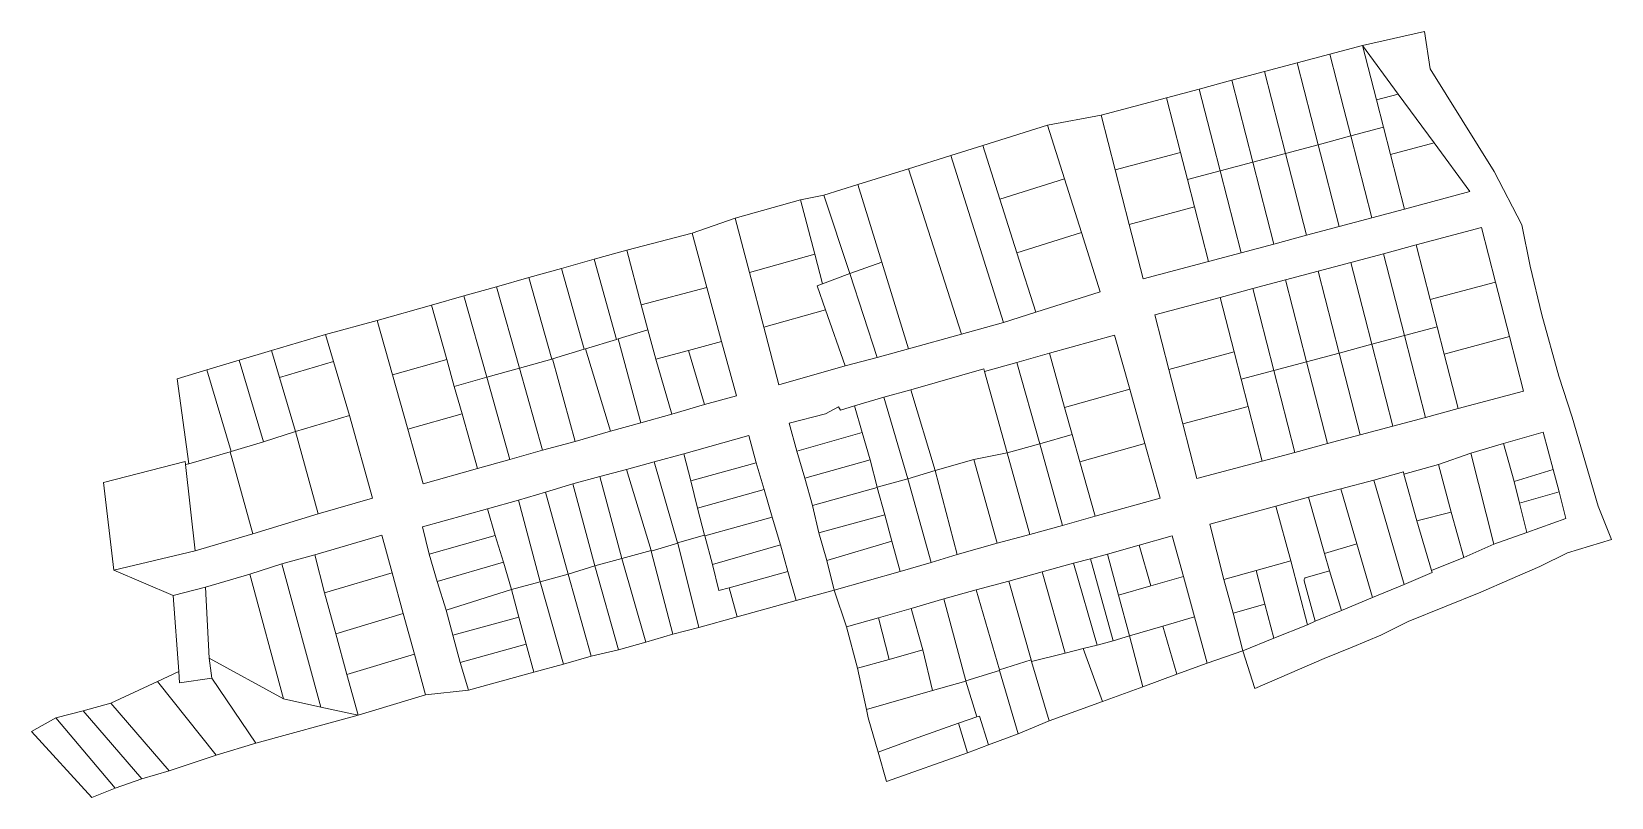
# Model space of a CAD drawing. Header units: metres. Extents: x 503192 to 503752, y 8081614 to 8081886.
import ezdxf

# ---------------------------------------------------------------- set-up
doc = ezdxf.new("R2010")
doc.units = ezdxf.units.M
doc.layers.add('IMOVEIS', color=2, linetype='Continuous', lineweight=0)
doc.layers.add('PERIMETRO', color=1, linetype='Continuous', lineweight=0)

msp = doc.modelspace()

# ---------------------------------------------------------------- linework, layer by layer
at = {"layer": 'IMOVEIS'}
for points in [[(503652.51, 8081878.37), (503657.48, 8081859), (503659.97, 8081849.32), (503648.38, 8081846.21), (503645.89, 8081855.9), (503640.91, 8081875.27)], [(503664.1, 8081881.48), (503669.07, 8081862.1), (503671.56, 8081852.42), (503659.97, 8081849.32), (503657.48, 8081859), (503652.51, 8081878.37)], [(503669.07, 8081862.1), (503664.1, 8081881.48), (503676.8, 8081864.17)], [(503640.91, 8081875.27), (503645.89, 8081855.9), (503648.38, 8081846.21), (503636.78, 8081843.11), (503634.3, 8081852.8), (503629.32, 8081872.17)], [(503617.73, 8081869.07), (503622.7, 8081849.7), (503625.19, 8081840.01), (503613.6, 8081836.91), (503611.11, 8081846.6), (503606.13, 8081865.97)], [(503629.32, 8081872.17), (503634.3, 8081852.8), (503636.78, 8081843.11), (503625.19, 8081840.01), (503622.7, 8081849.7), (503617.73, 8081869.07)], [(503576.33, 8081837.29), (503571.3, 8081856.65), (503594.54, 8081862.87), (503599.52, 8081843.5)], [(503606.13, 8081865.97), (503611.11, 8081846.6), (503613.6, 8081836.91), (503602, 8081833.81), (503599.52, 8081843.5), (503594.54, 8081862.87)], [(503674.05, 8081842.73), (503671.56, 8081852.42), (503669.07, 8081862.1), (503676.8, 8081864.17), (503689.51, 8081846.87)], [(503529.35, 8081845.96), (503552.24, 8081853.19), (503558.26, 8081834.12), (503535.38, 8081826.89)], [(503659.97, 8081849.32), (503671.56, 8081852.42), (503674.05, 8081842.73), (503679.01, 8081823.35), (503667.43, 8081820.26), (503662.46, 8081839.63)], [(503517.91, 8081842.35), (503529.35, 8081845.96), (503535.38, 8081826.89), (503541.41, 8081807.82), (503548.07, 8081786.75), (503536.62, 8081783.13)], [(503636.78, 8081843.11), (503648.38, 8081846.21), (503650.86, 8081836.53), (503655.84, 8081817.16), (503644.25, 8081814.05)], [(503648.38, 8081846.21), (503659.97, 8081849.32), (503662.46, 8081839.63), (503667.43, 8081820.26), (503655.84, 8081817.16), (503650.86, 8081836.53)], [(503674.05, 8081842.73), (503689.51, 8081846.87), (503702.21, 8081829.56), (503679.01, 8081823.35)], [(503521.74, 8081778.99), (503502.95, 8081837.69), (503517.91, 8081842.35), (503536.62, 8081783.13)], [(503581.31, 8081817.92), (503576.33, 8081837.29), (503599.52, 8081843.5), (503602, 8081833.81), (503604.49, 8081824.12)], [(503613.6, 8081836.91), (503625.19, 8081840.01), (503632.64, 8081810.95), (503621.05, 8081807.85), (503616.08, 8081827.23)], [(503625.19, 8081840.01), (503636.78, 8081843.11), (503644.25, 8081814.05), (503632.64, 8081810.95)], [(503502.94, 8081773.75), (503493.5, 8081804.5), (503484.95, 8081832.08), (503502.95, 8081837.69), (503521.74, 8081778.99)], [(503535.38, 8081826.89), (503558.26, 8081834.12), (503564.29, 8081815.05), (503541.41, 8081807.82)], [(503602, 8081833.81), (503613.6, 8081836.91), (503616.08, 8081827.23), (503621.05, 8081807.85), (503609.47, 8081804.75), (503604.49, 8081824.12)], [(503464.53, 8081826.66), (503472.86, 8081828.32), (503482.03, 8081800.47), (503472.36, 8081796.88), (503469.62, 8081807.32)], [(503493.5, 8081804.5), (503482.03, 8081800.47), (503472.86, 8081828.32), (503484.95, 8081832.08)], [(503446.51, 8081800.83), (503441.42, 8081820.18), (503464.53, 8081826.66), (503469.62, 8081807.32)], [(503604.49, 8081824.12), (503609.47, 8081804.75), (503586.28, 8081798.55), (503581.31, 8081817.92)], [(503683.14, 8081810.62), (503706.32, 8081816.83), (503711.3, 8081797.45), (503688.11, 8081791.25)], [(503407.99, 8081789.42), (503402.9, 8081808.76), (503426.11, 8081814.86), (503431.35, 8081795.56)], [(503541.41, 8081807.82), (503564.29, 8081815.05), (503570.95, 8081793.98), (503548.07, 8081786.75)], [(503399.29, 8081777.1), (503388.2, 8081773.73), (503387.81, 8081773.61), (503379.73, 8081802.28), (503391.28, 8081805.53)], [(503410.34, 8081780.46), (503399.84, 8081777.27), (503399.29, 8081777.1), (503391.28, 8081805.53), (503402.9, 8081808.76), (503407.99, 8081789.42)], [(503469.62, 8081807.32), (503472.36, 8081796.88), (503470.44, 8081796.17), (503473.44, 8081787.62), (503451.6, 8081781.49), (503446.51, 8081800.83)], [(503679.01, 8081778.46), (503667.41, 8081775.36), (503664.93, 8081785.05), (503659.95, 8081804.42), (503671.54, 8081807.52)], [(503690.6, 8081781.56), (503679.01, 8081778.46), (503671.54, 8081807.52), (503683.14, 8081810.62), (503688.11, 8081791.25)], [(503387.81, 8081773.61), (503376.52, 8081770.18), (503376.32, 8081770.13), (503368.18, 8081799.02), (503379.73, 8081802.28)], [(503470.44, 8081796.17), (503472.36, 8081796.88), (503482.03, 8081800.47), (503491.79, 8081770.63), (503480.43, 8081767.69), (503473.44, 8081787.62)], [(503491.79, 8081770.63), (503482.03, 8081800.47), (503493.5, 8081804.5), (503502.94, 8081773.75)], [(503655.82, 8081772.26), (503644.23, 8081769.16), (503636.77, 8081798.22), (503648.36, 8081801.32)], [(503667.41, 8081775.36), (503655.82, 8081772.26), (503648.36, 8081801.32), (503659.95, 8081804.42), (503664.93, 8081785.05)], [(503364.77, 8081766.87), (503353.22, 8081763.64), (503345.08, 8081792.51), (503356.63, 8081795.77)], [(503376.32, 8081770.13), (503364.77, 8081766.87), (503356.63, 8081795.77), (503368.18, 8081799.02)], [(503407.99, 8081789.42), (503431.35, 8081795.56), (503436.57, 8081776.35), (503424.8, 8081773.21), (503413.24, 8081770.12), (503410.34, 8081780.46)], [(503625.17, 8081795.12), (503632.63, 8081766.06), (503621.04, 8081762.96), (503618.55, 8081772.64), (503613.58, 8081792.02)], [(503632.63, 8081766.06), (503625.17, 8081795.12), (503636.77, 8081798.22), (503644.23, 8081769.16)], [(503688.11, 8081791.25), (503711.3, 8081797.45), (503716.27, 8081778.08), (503693.09, 8081771.88), (503690.6, 8081781.56)], [(503319.72, 8081764.51), (503314.28, 8081783.83), (503333.53, 8081789.26), (503338.97, 8081769.94)], [(503333.53, 8081789.26), (503345.08, 8081792.51), (503353.22, 8081763.64), (503341.67, 8081760.38), (503338.97, 8081769.94)], [(503595.37, 8081766.44), (503590.39, 8081785.82), (503613.58, 8081792.02), (503618.55, 8081772.64)], [(503480.43, 8081767.69), (503456.88, 8081760.93), (503451.6, 8081781.49), (503473.44, 8081787.62)], [(503276.78, 8081773.12), (503295.95, 8081778.81), (503298.79, 8081769.23), (503279.62, 8081763.53)], [(503397.09, 8081744.47), (503388.2, 8081773.73), (503399.29, 8081777.1), (503399.84, 8081777.27), (503407.84, 8081747.46)], [(503407.84, 8081747.46), (503399.84, 8081777.27), (503410.34, 8081780.46), (503413.24, 8081770.12), (503418.84, 8081750.57)], [(503418.84, 8081750.57), (503407.84, 8081747.46), (503399.84, 8081777.27), (503410.34, 8081780.46), (503413.24, 8081770.12)], [(503558.34, 8081752.91), (503552.95, 8081772.17), (503576.06, 8081778.64), (503581.45, 8081759.38)], [(503667.41, 8081775.36), (503679.01, 8081778.46), (503686.47, 8081749.41), (503674.88, 8081746.3)], [(503679.01, 8081778.46), (503690.6, 8081781.56), (503693.09, 8081771.88), (503698.06, 8081752.51), (503686.47, 8081749.41)], [(503693.09, 8081771.88), (503716.27, 8081778.08), (503721.25, 8081758.71), (503698.06, 8081752.51)], [(503276.78, 8081773.12), (503279.62, 8081763.53), (503285.32, 8081744.36), (503273.89, 8081740.78), (503265.27, 8081769.7)], [(503384.52, 8081740.85), (503376.52, 8081770.18), (503387.81, 8081773.61), (503388.2, 8081773.73), (503397.09, 8081744.47)], [(503418.84, 8081750.57), (503413.24, 8081770.12), (503424.8, 8081773.21), (503430.47, 8081753.99)], [(503424.8, 8081773.21), (503436.57, 8081776.35), (503441.89, 8081757.07), (503430.47, 8081753.99)], [(503552.95, 8081772.17), (503558.34, 8081752.91), (503561.03, 8081743.28), (503549.48, 8081740.05), (503541.39, 8081768.94)], [(503623.53, 8081753.27), (503600.34, 8081747.07), (503595.37, 8081766.44), (503618.55, 8081772.64), (503621.04, 8081762.96)], [(503644.23, 8081769.16), (503655.82, 8081772.26), (503663.28, 8081743.2), (503651.69, 8081740.1)], [(503674.88, 8081746.3), (503663.28, 8081743.2), (503655.82, 8081772.26), (503667.41, 8081775.36)], [(503262.41, 8081737.28), (503262.11, 8081737.19), (503247.4, 8081732.96), (503243.22, 8081763.15), (503253.77, 8081766.29)], [(503262.41, 8081737.28), (503253.77, 8081766.29), (503265.27, 8081769.7), (503273.89, 8081740.78)], [(503279.62, 8081763.53), (503298.79, 8081769.23), (503304.49, 8081750.05), (503285.32, 8081744.36)], [(503341.67, 8081760.38), (503344.4, 8081750.69), (503325.15, 8081745.26), (503319.72, 8081764.51), (503338.97, 8081769.94)], [(503372.98, 8081737.73), (503361.43, 8081734.47), (503353.22, 8081763.64), (503364.77, 8081766.87)], [(503384.52, 8081740.85), (503372.98, 8081737.73), (503364.77, 8081766.87), (503376.32, 8081770.13), (503376.52, 8081770.18)], [(503503.75, 8081759.23), (503529.61, 8081766.62), (503529.85, 8081765.72), (503537.92, 8081736.82), (503526.09, 8081734.49), (503512.43, 8081730.51)], [(503549.48, 8081740.05), (503537.92, 8081736.82), (503529.85, 8081765.72), (503541.39, 8081768.94)], [(503621.04, 8081762.96), (503632.63, 8081766.06), (503640.1, 8081737), (503628.5, 8081733.9), (503623.53, 8081753.27)], [(503644.23, 8081769.16), (503651.69, 8081740.1), (503640.1, 8081737), (503632.63, 8081766.06)], [(503361.43, 8081734.47), (503349.88, 8081731.22), (503344.4, 8081750.69), (503341.67, 8081760.38), (503353.22, 8081763.64)], [(503502.62, 8081727.63), (503491.76, 8081724.65), (503489.28, 8081734.33), (503486.48, 8081744.04), (503483.73, 8081753.49), (503494.14, 8081756.58)], [(503512.43, 8081730.51), (503502.62, 8081727.63), (503494.14, 8081756.58), (503503.75, 8081759.23)], [(503558.34, 8081752.91), (503581.45, 8081759.38), (503586.84, 8081740.12), (503563.73, 8081733.65), (503561.03, 8081743.28)], [(503293.33, 8081715.16), (503285.32, 8081744.36), (503304.49, 8081750.05), (503312.59, 8081720.78)], [(503344.4, 8081750.69), (503349.88, 8081731.22), (503330.63, 8081725.8), (503325.15, 8081745.26)], [(503486.48, 8081744.04), (503463.31, 8081737.44), (503460.56, 8081747.31), (503473.45, 8081750.67), (503478.05, 8081753.2), (503478.83, 8081751.99), (503483.73, 8081753.49)], [(503628.5, 8081733.9), (503605.32, 8081727.7), (503600.34, 8081747.07), (503623.53, 8081753.27)], [(503270.18, 8081708.05), (503262.11, 8081737.19), (503262.41, 8081737.28), (503273.89, 8081740.78), (503285.32, 8081744.36), (503293.33, 8081715.16)], [(503486.48, 8081744.04), (503489.28, 8081734.33), (503466.06, 8081727.8), (503463.31, 8081737.44)], [(503714.2, 8081740.12), (503728.27, 8081744.17), (503731.74, 8081730.85), (503717.93, 8081726.67)], [(503425.6, 8081726.93), (503423.12, 8081736.42), (503446.22, 8081742.97), (503448.83, 8081733.3)], [(503546.03, 8081707.84), (503537.92, 8081736.82), (503549.48, 8081740.05), (503557.58, 8081711.07)], [(503569.14, 8081714.3), (503557.58, 8081711.07), (503549.48, 8081740.05), (503561.03, 8081743.28), (503563.73, 8081733.65)], [(503563.73, 8081733.65), (503586.84, 8081740.12), (503592.25, 8081720.77), (503569.14, 8081714.3)], [(503722.42, 8081708.49), (503710.77, 8081704.38), (503702.52, 8081736.68), (503714.2, 8081740.12), (503717.93, 8081726.67), (503719.79, 8081718.92)], [(503249.72, 8081702.05), (503220.85, 8081695.2), (503217.13, 8081726.25), (503246.14, 8081733.79), (503246.28, 8081732.63)], [(503249.72, 8081702.05), (503246.28, 8081732.63), (503247.4, 8081732.96), (503262.11, 8081737.19), (503270.18, 8081708.05)], [(503412.57, 8081733.58), (503420.96, 8081704.87), (503420.98, 8081704.76), (503411.61, 8081701.86), (503411.54, 8081702.12), (503402.79, 8081730.96)], [(503423.12, 8081736.42), (503425.6, 8081726.93), (503428.06, 8081717.13), (503430.53, 8081707.55), (503420.96, 8081704.87), (503412.57, 8081733.58)], [(503428.06, 8081717.13), (503425.6, 8081726.93), (503448.83, 8081733.3), (503451.7, 8081723.78)], [(503466.06, 8081727.8), (503489.28, 8081734.33), (503491.76, 8081724.65), (503491.8, 8081724.49), (503468.82, 8081718.12)], [(503520.24, 8081700.7), (503512.43, 8081730.51), (503526.09, 8081734.49), (503534.36, 8081704.76)], [(503534.36, 8081704.76), (503526.09, 8081734.49), (503537.92, 8081736.82), (503546.03, 8081707.84)], [(503695.52, 8081715.79), (503683.34, 8081712.73), (503678.77, 8081729.29), (503691.11, 8081732.73)], [(503393.3, 8081728.44), (503401.11, 8081699.34), (503391.57, 8081696.7), (503383.69, 8081725.81)], [(503402.79, 8081730.96), (503411.54, 8081702.12), (503401.11, 8081699.34), (503393.3, 8081728.44)], [(503499.91, 8081694.69), (503497.04, 8081705.51), (503494.56, 8081714.84), (503491.8, 8081724.49), (503491.76, 8081724.65), (503502.62, 8081727.63), (503510.97, 8081697.88)], [(503520.24, 8081700.7), (503510.97, 8081697.88), (503502.62, 8081727.63), (503512.43, 8081730.51)], [(503667.62, 8081685.44), (503662.12, 8081704.49), (503656.35, 8081724.1), (503668.08, 8081727.17), (503678.87, 8081690.11)], [(503678.87, 8081690.11), (503668.08, 8081727.17), (503678.59, 8081730.02), (503678.77, 8081729.29), (503683.34, 8081712.73), (503688.61, 8081695.07), (503688.82, 8081694.37)], [(503731.74, 8081730.85), (503733.92, 8081722.96), (503719.79, 8081718.92), (503717.93, 8081726.67)], [(503374.04, 8081722.91), (503382.05, 8081693.76), (503372.16, 8081691.01), (503364.43, 8081720.02)], [(503383.69, 8081725.81), (503391.57, 8081696.7), (503382.05, 8081693.76), (503374.04, 8081722.91)], [(503430.59, 8081707.35), (503430.53, 8081707.55), (503428.06, 8081717.13), (503451.7, 8081723.78), (503454.46, 8081713.97)], [(503468.82, 8081718.12), (503491.8, 8081724.49), (503494.56, 8081714.84), (503471.08, 8081708.46)], [(503644.93, 8081721.07), (503656.35, 8081724.1), (503662.12, 8081704.49), (503650.6, 8081701.05)], [(503733.92, 8081722.96), (503736.31, 8081713.55), (503722.42, 8081708.49), (503719.79, 8081718.92)], [(503353.44, 8081716.95), (503356.18, 8081707.49), (503332.79, 8081700.81), (503330.33, 8081710.54)], [(503364.43, 8081720.02), (503372.16, 8081691.01), (503361.92, 8081688.25), (503359.09, 8081697.95), (503356.18, 8081707.49), (503353.44, 8081716.95)], [(503614.9, 8081691.87), (503609.84, 8081711.51), (503633.3, 8081717.88), (503638.59, 8081698.47), (503626.38, 8081695.1)], [(503647.33, 8081677.03), (503644.61, 8081675.81), (503638.59, 8081698.47), (503633.3, 8081717.88), (503644.93, 8081721.07), (503650.6, 8081701.05), (503652.34, 8081694.93), (503643.75, 8081692.42), (503643.57, 8081692.29), (503643.39, 8081691.89), (503643.38, 8081691.37)], [(503688.61, 8081695.07), (503683.34, 8081712.73), (503695.52, 8081715.79), (503700.08, 8081699.72)], [(503433.37, 8081697.17), (503430.59, 8081707.35), (503454.46, 8081713.97), (503457.42, 8081704.14)], [(503494.56, 8081714.84), (503497.04, 8081705.51), (503473.9, 8081698.57), (503471.08, 8081708.46)], [(503295.61, 8081687.09), (503292.16, 8081700.65), (503315.99, 8081707.6), (503319.56, 8081694.27)], [(503332.79, 8081700.81), (503356.18, 8081707.49), (503359.09, 8081697.95), (503335.63, 8081691.14)], [(503419.27, 8081672.39), (503411.61, 8081701.86), (503420.98, 8081704.76), (503428.47, 8081674.86)], [(503428.47, 8081674.86), (503420.98, 8081704.76), (503420.96, 8081704.87), (503430.53, 8081707.55), (503430.59, 8081707.35), (503433.37, 8081697.17), (503435.57, 8081687.91), (503439.19, 8081688.92), (503442.09, 8081678.64)], [(503497.04, 8081705.51), (503499.91, 8081694.69), (503476.54, 8081688.1), (503473.9, 8081698.57)], [(503588.93, 8081689.62), (503584.79, 8081704.03), (503596.5, 8081707.3), (503600.51, 8081692.93)], [(503656.64, 8081680.89), (503652.34, 8081694.93), (503650.6, 8081701.05), (503662.12, 8081704.49), (503667.62, 8081685.44)], [(503292.16, 8081700.65), (503295.61, 8081687.09), (503299.58, 8081672.62), (503303.55, 8081658.16), (503307.51, 8081643.69), (503294.28, 8081646.58), (503280.48, 8081697.39)], [(503400.01, 8081666.91), (503391.57, 8081696.7), (503401.11, 8081699.34), (503409.65, 8081669.56)], [(503409.65, 8081669.56), (503401.11, 8081699.34), (503411.54, 8081702.12), (503411.61, 8081701.86), (503419.27, 8081672.39)], [(503457.42, 8081704.14), (503460.05, 8081694.68), (503439.19, 8081688.92), (503435.57, 8081687.91), (503433.37, 8081697.17)], [(503561.52, 8081697.62), (503567.49, 8081699.21), (503575.63, 8081670.11), (503569.92, 8081668.57)], [(503567.49, 8081699.21), (503573.54, 8081700.82), (503577.48, 8081686.28), (503581.41, 8081671.8), (503575.63, 8081670.11)], [(503573.54, 8081700.82), (503584.79, 8081704.03), (503588.93, 8081689.62), (503577.48, 8081686.28)], [(503281.04, 8081649.47), (503254.62, 8081663.98), (503253.37, 8081689.18), (503269.05, 8081693.75)], [(503280.48, 8081697.39), (503294.28, 8081646.58), (503281.04, 8081649.47), (503269.05, 8081693.75)], [(503295.61, 8081687.09), (503319.56, 8081694.27), (503323.52, 8081679.8), (503299.58, 8081672.62)], [(503335.63, 8081691.14), (503359.09, 8081697.95), (503361.92, 8081688.25), (503338.73, 8081680.93)], [(503380.45, 8081661.77), (503372.16, 8081691.01), (503382.05, 8081693.76), (503390.26, 8081664.59)], [(503390.26, 8081664.59), (503382.05, 8081693.76), (503391.57, 8081696.7), (503400.01, 8081666.91)], [(503442.09, 8081678.64), (503439.19, 8081688.92), (503460.05, 8081694.68), (503463.01, 8081684.37)], [(503538.58, 8081691.28), (503550.34, 8081694.52), (503558.49, 8081665.65), (503546.61, 8081662.77), (503546.43, 8081663.37)], [(503550.34, 8081694.52), (503561.52, 8081697.62), (503569.92, 8081668.57), (503564.93, 8081667.3), (503558.49, 8081665.65)], [(503629.47, 8081683.12), (503618.14, 8081679.89), (503614.9, 8081691.87), (503626.38, 8081695.1)], [(503632.65, 8081671.05), (503629.47, 8081683.12), (503626.38, 8081695.1), (503638.59, 8081698.47), (503644.61, 8081675.81)], [(503647.33, 8081677.03), (503643.38, 8081691.37), (503643.39, 8081691.89), (503643.57, 8081692.29), (503643.75, 8081692.42), (503652.34, 8081694.93), (503656.64, 8081680.89)], [(503253.37, 8081689.18), (503254.62, 8081663.98), (503255.54, 8081656.8), (503244.12, 8081655.15), (503243.82, 8081659.15), (503241.81, 8081686.17)], [(503361.92, 8081688.25), (503364.58, 8081678.49), (503341.11, 8081672.06), (503338.73, 8081680.93)], [(503369.93, 8081658.91), (503367.15, 8081668.88), (503364.58, 8081678.49), (503361.92, 8081688.25), (503372.16, 8081691.01), (503380.45, 8081661.77)], [(503515.41, 8081684.94), (503526.96, 8081688.18), (503535.19, 8081659.76), (503535.24, 8081659.6), (503523.26, 8081655.86)], [(503535.19, 8081659.76), (503526.96, 8081688.18), (503538.58, 8081691.28), (503546.43, 8081663.37)], [(503600.51, 8081692.93), (503604.43, 8081678.56), (503593.26, 8081675.31), (503581.41, 8081671.8), (503577.48, 8081686.28), (503588.93, 8081689.62)], [(503503.83, 8081681.58), (503515.41, 8081684.94), (503523.26, 8081655.86), (503523.29, 8081655.73), (503511.38, 8081652.4), (503507.96, 8081666.84)], [(503629.47, 8081683.12), (503632.65, 8081671.05), (503621.66, 8081666.51), (503618.14, 8081679.89)], [(503327.49, 8081665.34), (503303.55, 8081658.16), (503299.58, 8081672.62), (503323.52, 8081679.8)], [(503364.58, 8081678.49), (503367.15, 8081668.88), (503343.74, 8081662.41), (503341.11, 8081672.06)], [(503480.91, 8081675.01), (503492.29, 8081678.23), (503496.06, 8081663.5), (503484.84, 8081660.37)], [(503492.29, 8081678.23), (503503.83, 8081681.58), (503507.96, 8081666.84), (503496.06, 8081663.5)], [(503604.43, 8081678.56), (503608.89, 8081662.12), (503598.22, 8081658.19), (503593.26, 8081675.31)], [(503586.16, 8081653.76), (503571.82, 8081648.53), (503564.93, 8081667.3), (503569.92, 8081668.57), (503575.63, 8081670.11), (503581.41, 8081671.8)], [(503593.26, 8081675.31), (503598.22, 8081658.19), (503586.16, 8081653.76), (503581.41, 8081671.8)], [(503331.46, 8081650.87), (503307.51, 8081643.69), (503303.55, 8081658.16), (503327.49, 8081665.34)], [(503367.15, 8081668.88), (503369.93, 8081658.91), (503346.7, 8081652.59), (503343.74, 8081662.41)], [(503487.97, 8081645.74), (503484.84, 8081660.37), (503496.06, 8081663.5), (503507.96, 8081666.84), (503511.38, 8081652.4)], [(503571.82, 8081648.53), (503552.85, 8081641.63), (503546.61, 8081662.77), (503558.49, 8081665.65), (503564.93, 8081667.3)], [(503307.51, 8081643.69), (503271.26, 8081633.75), (503255.54, 8081656.8), (503254.62, 8081663.98), (503281.04, 8081649.47), (503294.28, 8081646.58)], [(503541.88, 8081637.02), (503531.31, 8081633.1), (503528.17, 8081643.37), (503527.19, 8081643.09), (503523.29, 8081655.73), (503523.26, 8081655.86), (503535.24, 8081659.6)], [(503552.85, 8081641.63), (503541.88, 8081637.02), (503535.24, 8081659.6), (503535.19, 8081659.76), (503546.43, 8081663.37), (503546.61, 8081662.77)], [(503240.39, 8081623.96), (503219.7, 8081647.9), (503236.29, 8081655.62), (503257.1, 8081629.45)], [(503236.29, 8081655.62), (503243.82, 8081659.15), (503244.12, 8081655.15), (503255.54, 8081656.8), (503271.26, 8081633.75), (503257.1, 8081629.45)], [(503200.17, 8081642.79), (503221.23, 8081617.77), (503213, 8081614.49), (503191.6, 8081637.9)], [(503221.23, 8081617.77), (503200.17, 8081642.79), (503209.87, 8081645.26), (503230.68, 8081621.06)], [(503230.68, 8081621.06), (503209.87, 8081645.26), (503219.7, 8081647.9), (503240.39, 8081623.96)], [(503531.31, 8081633.1), (503523.82, 8081630.34), (503520.69, 8081640.88), (503527.19, 8081643.09), (503528.17, 8081643.37)], [(503520.69, 8081640.88), (503523.82, 8081630.34), (503495.13, 8081620.12), (503492.11, 8081630.57), (503504.73, 8081635.12), (503514.95, 8081638.81)]]:
    msp.add_lwpolyline(points, close=True, dxfattribs=at)
for points in [[(503563.73, 8081733.65), (503586.84, 8081740.12)], [(503262.41, 8081737.28), (503262.11, 8081737.19)], [(503710.77, 8081704.38), (503700.08, 8081699.72), (503695.52, 8081715.79), (503691.11, 8081732.73), (503702.52, 8081736.68), (503710.77, 8081704.38)], [(503633.3, 8081717.88), (503644.93, 8081721.07)]]:
    msp.add_lwpolyline(points, dxfattribs=at)
at = {"layer": 'PERIMETRO'}
msp.add_lwpolyline([(503664.1, 8081881.48), (503686.05, 8081886.37), (503688.14, 8081873.1), (503710.89, 8081836.73), (503720.64, 8081817.8), (503723.57, 8081803.06), (503727.71, 8081785.85), (503733.81, 8081764.04), (503738.47, 8081749.43), (503747.7, 8081717.89), (503752.46, 8081706.05), (503736.9, 8081701.38), (503727.07, 8081696.48), (503716.43, 8081691.83), (503706.15, 8081687.33), (503680.34, 8081677), (503670.64, 8081672.04), (503660.45, 8081667.87), (503650.44, 8081663.86), (503625.81, 8081653.1), (503621.66, 8081666.51), (503608.89, 8081662.12), (503598.22, 8081658.19), (503586.16, 8081653.76), (503571.82, 8081648.53), (503552.85, 8081641.63), (503541.88, 8081637.02), (503531.31, 8081633.1), (503523.82, 8081630.34), (503495.13, 8081620.12), (503492.11, 8081630.57), (503488.65, 8081642.8), (503487.97, 8081645.74), (503484.84, 8081660.37), (503480.91, 8081675.01), (503476.54, 8081688.1), (503463.01, 8081684.37), (503442.09, 8081678.64), (503428.47, 8081674.86), (503419.27, 8081672.39), (503409.65, 8081669.56), (503400.01, 8081666.91), (503390.26, 8081664.59), (503380.45, 8081661.77), (503369.93, 8081658.91), (503346.7, 8081652.59), (503331.46, 8081650.87), (503307.51, 8081643.69), (503271.26, 8081633.75), (503257.1, 8081629.45), (503240.39, 8081623.96), (503230.68, 8081621.06), (503221.23, 8081617.77), (503213, 8081614.49), (503191.6, 8081637.9), (503200.17, 8081642.79), (503209.87, 8081645.26), (503219.7, 8081647.9), (503236.29, 8081655.62), (503243.82, 8081659.15), (503241.81, 8081686.17), (503220.85, 8081695.2), (503217.13, 8081726.25), (503246.14, 8081733.79), (503246.28, 8081732.63), (503247.4, 8081732.96), (503243.22, 8081763.15), (503253.77, 8081766.29), (503265.27, 8081769.7), (503276.78, 8081773.12), (503295.95, 8081778.81), (503314.28, 8081783.83), (503333.53, 8081789.26), (503345.08, 8081792.51), (503356.63, 8081795.77), (503368.18, 8081799.02), (503379.73, 8081802.28), (503391.28, 8081805.53), (503402.9, 8081808.76), (503426.11, 8081814.86), (503441.42, 8081820.18), (503464.53, 8081826.66), (503472.86, 8081828.32), (503484.95, 8081832.08), (503502.95, 8081837.69), (503517.91, 8081842.35), (503529.35, 8081845.96), (503552.24, 8081853.19), (503571.3, 8081856.65), (503594.54, 8081862.87), (503606.13, 8081865.97), (503617.73, 8081869.07), (503629.32, 8081872.17), (503640.91, 8081875.27), (503652.51, 8081878.37)], close=True, dxfattribs=at)

doc.saveas('drawing.dxf')
